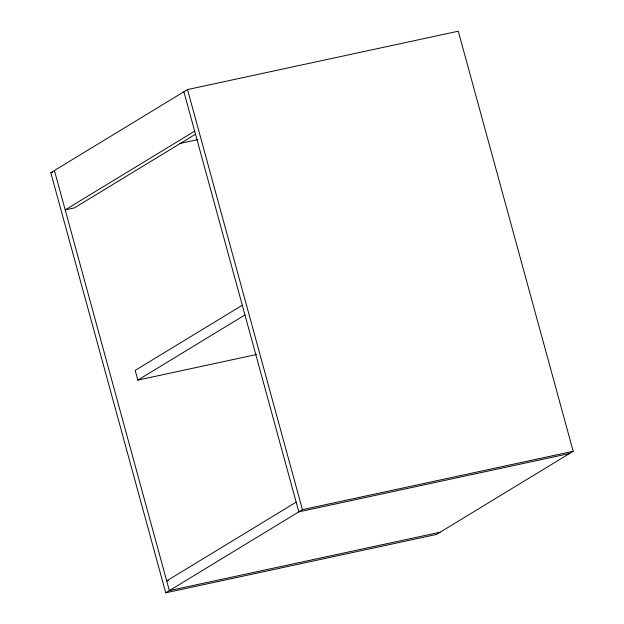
<?xml version="1.0" encoding="UTF-8"?>
<svg xmlns="http://www.w3.org/2000/svg" width="624" height="624" viewBox="0 0 624 624"><rect width="100%" height="100%" fill="white"/><g stroke="black" fill="none" stroke-linecap="round" stroke-linejoin="round"><path stroke-width="0.94" d="M50.809 172.7L187.504 89.567L458.266 31.2L573.191 451.3L436.496 534.433L165.734 592.8L50.809 172.7L52.712 172.294M194.665 131.149L65.2 209.89L74.303 207.925L195.476 134.238M242.229 305.284L135.174 370.391L137.834 380.102L256.558 354.51M137.834 380.102L244.889 314.995M296.158 502.148L166.694 580.889L168.589 580.476M165.734 592.8L302.429 509.668L573.191 451.3M179.829 143.473L197.878 139.581M569.579 453.492L298.818 511.867L183.893 91.767M440.107 532.233L169.354 590.6L54.421 170.508M187.504 89.567L302.429 509.668"/></g></svg>
